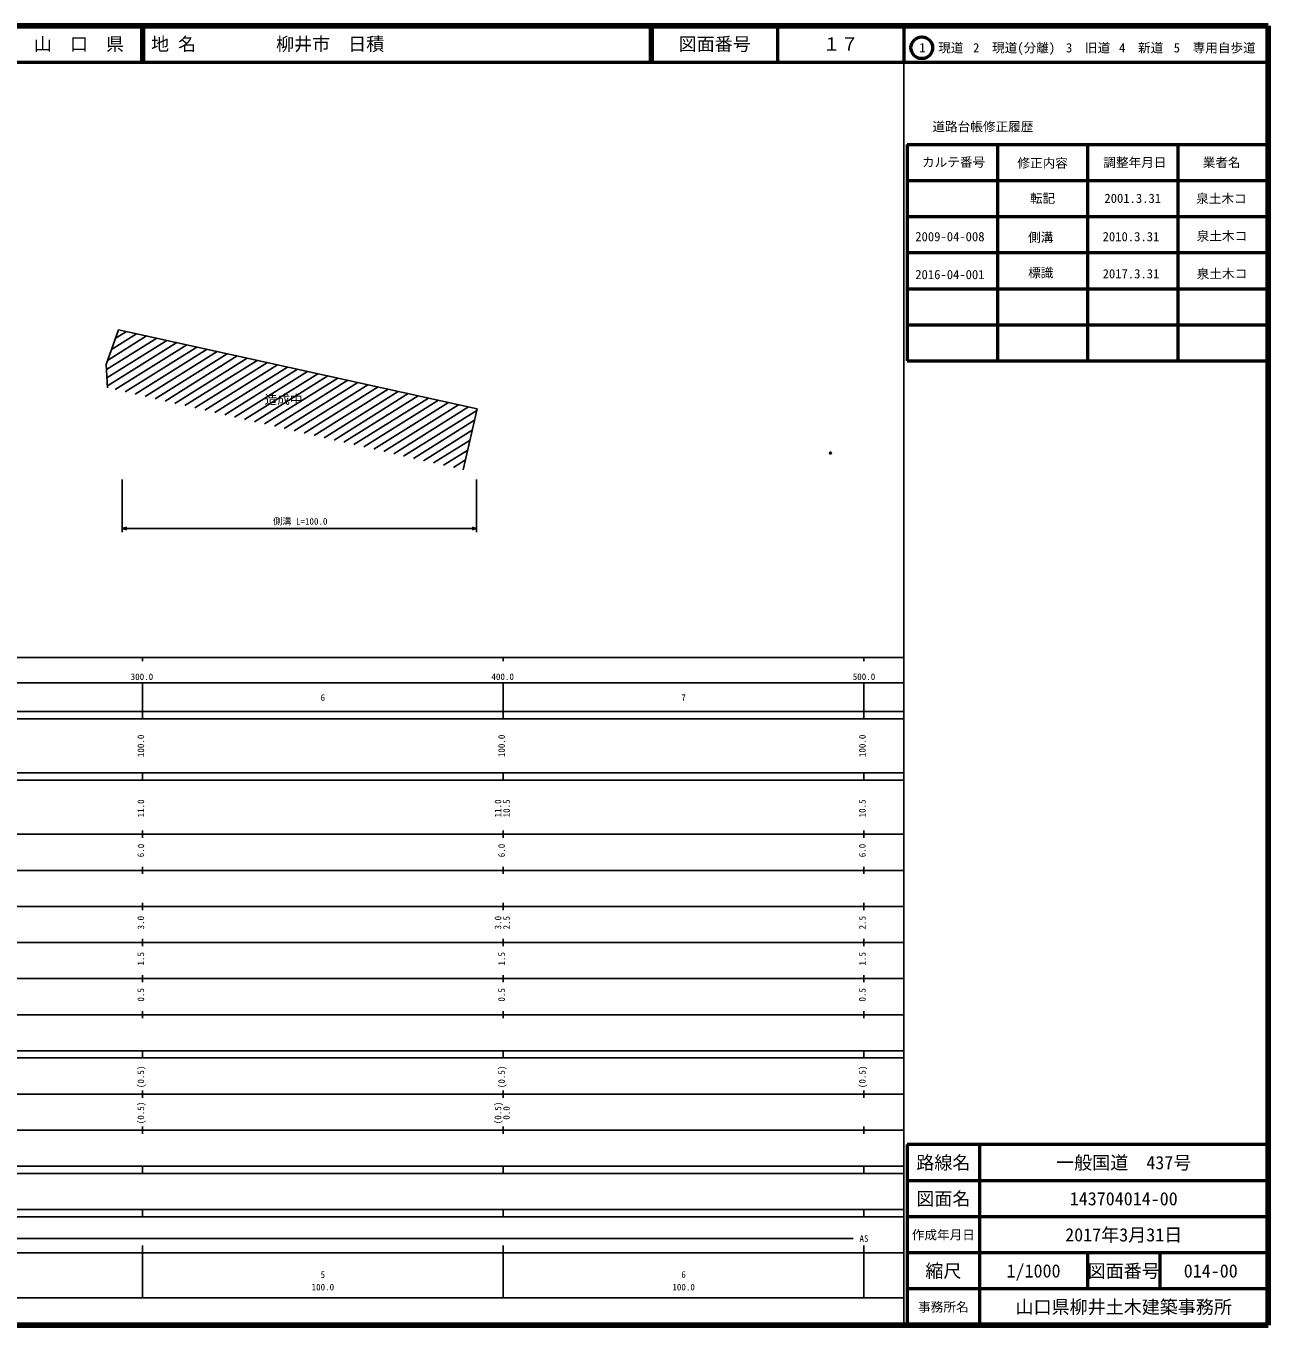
# Model space of a CAD drawing. Units: millimetres on the paper, with parts at other scales. Extents: x 40 to 680, y 20 to 380.
# Drawn here: x 335.7 to 680, y 20 to 380 of the extents above; entities that cross this region are included whole.
import ezdxf
from ezdxf.enums import TextEntityAlignment as Align

# ---------------------------------------------------------------- set-up
doc = ezdxf.new("R2010")
doc.units = ezdxf.units.MM
doc.header["$PDMODE"] = 32
doc.header["$PDSIZE"] = 0.5
for name, color, linetype, lineweight in [('M-BGD', 7, 'Continuous', 25), ('M-TTL', 2, 'Continuous', 140), ('M-TTL-BAND', 7, 'Continuous', 25), ('M-TTL-FRAM', 2, 'Continuous', 50), ('M-TTL-LINE', 7, 'Continuous', 50)]:
    doc.layers.add(name, color=color, linetype=linetype, lineweight=lineweight)
doc.layers.add('M-OTRS', color=6, linetype='Continuous')
doc.layers.add('M-TTL-TXT', color=7, linetype='Continuous')
doc.styles.add('ＭＳ ゴシック', font='')
doc.styles.get('ＭＳ ゴシック').set_extended_font_data('MS Gothic')

msp = doc.modelspace()

# ---------------------------------------------------------------- hatches: boundary and pattern name
at = {"layer": 'M-BGD'}
h = msp.add_hatch(dxfattribs=at)
h.set_pattern_fill('USER', color=256, style=0, pattern_type=2)
h.set_pattern_definition([(212.014, (456.926, 256.99), (1.06025, -1.69584), [])])
h.paths.add_polyline_path([(358.309, 279.733), (357.907, 286.173), (361.328, 295.833), (460.75, 273.896), (456.926, 256.99)])

# ---------------------------------------------------------------- linework, layer by layer
for p, q in [((357.907, 286.173), (361.328, 295.833)), ((361.328, 295.833), (460.75, 273.896)), ((358.309, 279.733), (357.907, 286.173)), ((460.75, 273.896), (456.926, 256.99)), ((362.38, 254.303), (362.38, 239.744)), ((460.627, 239.744), (460.627, 254.303)), ((362.38, 240.744), (460.627, 240.744))]:
    msp.add_line(p, q, dxfattribs=at)
for points in [[(363.63, 240.385), (362.38, 240.744), (363.63, 241.101)], [(459.377, 241.104), (460.627, 240.744), (459.377, 240.388)]]:
    msp.add_lwpolyline(points, dxfattribs=at)
at = {"layer": 'M-OTRS'}
msp.add_point((558.703, 261.639), dxfattribs=at)
at = {"layer": 'M-TTL'}
for p, q in [((680, 380), (40, 380)), ((680, 20), (680, 380)), ((40, 20), (680, 20))]:
    msp.add_line(p, q, dxfattribs=at)
at = {"layer": 'M-TTL-BAND'}
for p, q in [((579, 20), (579, 370)), ((40, 205), (579, 205)), ((368, 205), (368, 204)), ((468, 205), (468, 204)), ((568, 205), (568, 204)), ((68, 198), (579, 198)), ((368, 188), (368, 198)), ((468, 188), (468, 198)), ((568, 188), (568, 198)), ((568, 188), (568, 198)), ((40, 190), (579, 190)), ((40, 188), (579, 188)), ((40, 173), (579, 173)), ((368, 171), (368, 173)), ((468, 171), (468, 173)), ((568, 171), (568, 173)), ((40, 171), (579, 171)), ((40, 156), (579, 156)), ((368, 155), (368, 157)), ((468, 155), (468, 157)), ((568, 155), (568, 157)), ((46, 146), (579, 146)), ((368, 145), (368, 147)), ((468, 145), (468, 147)), ((568, 145), (568, 147)), ((368, 135), (368, 137)), ((468, 135), (468, 137)), ((568, 135), (568, 137)), ((52, 136), (579, 136)), ((46, 126), (579, 126)), ((368, 125), (368, 127)), ((468, 125), (468, 127)), ((568, 125), (568, 127)), ((52, 116), (579, 116)), ((368, 115), (368, 117)), ((468, 115), (468, 117)), ((568, 115), (568, 117)), ((46, 106), (579, 106)), ((368, 105), (368, 107)), ((468, 105), (468, 107)), ((568, 105), (568, 107)), ((40, 96), (579, 96)), ((40, 94), (579, 94)), ((368, 94), (368, 96)), ((468, 94), (468, 96)), ((568, 94), (568, 96)), ((49, 84), (579, 84)), ((368, 83), (368, 85)), ((468, 83), (468, 85)), ((568, 83), (568, 85)), ((40, 74), (579, 74)), ((368, 73), (368, 75)), ((468, 73), (468, 75)), ((568, 73), (568, 75)), ((40, 64), (579, 64)), ((40, 62), (579, 62)), ((368, 62), (368, 64)), ((468, 62), (468, 64)), ((568, 62), (568, 64)), ((40, 52), (579, 52)), ((368, 50), (368, 52)), ((468, 50), (468, 52)), ((568, 50), (568, 52)), ((40, 50), (579, 50)), ((71, 44), (565, 44)), ((71, 44), (565, 44)), ((40, 40), (579, 40)), ((368, 27.5), (368, 42)), ((468, 27.5), (468, 42)), ((568, 27.5), (568, 42)), ((568, 27.5), (568, 42)), ((68, 27.5), (579, 27.5))]:
    msp.add_line(p, q, dxfattribs=at)
at = {"layer": 'M-TTL-FRAM'}
for p, q in [((580, 347.197), (580, 287.197)), ((580, 347.197), (680, 347.197)), ((580, 287.197), (680, 287.197)), ((680, 70), (580, 70)), ((580, 70), (580, 20))]:
    msp.add_line(p, q, dxfattribs=at)
at = {"layer": 'M-TTL-LINE'}
for p, q in [((367.75, 380), (367.75, 370)), ((368.25, 380), (368.25, 370)), ((508.747, 380), (508.747, 370)), ((509.247, 380), (509.247, 370)), ((543.997, 380), (543.997, 370)), ((579, 380), (579, 370)), ((40, 370), (680, 370)), ((605, 347.197), (605, 287.197)), ((630, 347.197), (630, 287.197)), ((655, 347.197), (655, 287.197)), ((580, 337.197), (680, 337.197)), ((580, 327.197), (680, 327.197)), ((580, 317.197), (680, 317.197)), ((580, 307.197), (680, 307.197)), ((580, 297.197), (680, 297.197)), ((600, 70), (600, 20)), ((680, 60), (580, 60)), ((680, 50), (580, 50)), ((680, 40), (580, 40)), ((630, 40), (630, 30)), ((650, 40), (650, 30)), ((680, 30), (580, 30))]:
    msp.add_line(p, q, dxfattribs=at)
msp.add_circle((584.031, 373.958), 3, dxfattribs=at)

# ---------------------------------------------------------------- texts
at = {"layer": 'M-BGD', "style": 'ＭＳ ゴシック'}
for s, height, p in [('造成中', 2.566, (401.849, 274.455)), ('側溝 L=100.0', 1.833, (404.162, 241.244))]:
    msp.add_text(s, height=height, dxfattribs=at).set_placement(p, align=Align.BOTTOM_LEFT)
at = {"layer": 'M-TTL-BAND', "style": 'ＭＳ ゴシック'}
for s, p in [('300.0', (367.844, 198.195)), ('400.0', (467.844, 198.195)), ('500.0', (568, 198.195)), ('500.0', (568, 198.195)), ('500.0', (568, 198.195)), ('6', (418, 192.405)), ('7', (518, 192.405)), ('AS', (568, 42.5)), ('AS', (568, 42.5)), ('5', (418, 32.523)), ('6', (518, 32.523)), ('100.0', (418, 29.033)), ('100.0', (518, 29.033))]:
    msp.add_text(s, height=1.833, dxfattribs=at).set_placement(p, align=Align.BOTTOM_CENTER)
for s, p in [('100.0', (369, 180.5)), ('100.0', (469, 180.5)), ('100.0', (569, 180.5)), ('11.0', (369, 163.174)), ('11.0', (468, 163.174)), ('10.5', (470.37, 163.174)), ('10.5', (569, 163.174)), ('6.0', (369, 151.5)), ('6.0', (469, 151.5)), ('6.0', (569, 151.5)), ('3.0', (369, 131.5)), ('3.0', (468, 131.5)), ('2.5', (470.37, 131.5)), ('2.5', (569, 131.5)), ('1.5', (369, 121.5)), ('1.5', (469, 121.5)), ('1.5', (569, 121.5)), ('0.5', (369, 111.5)), ('0.5', (469, 111.5)), ('0.5', (569, 111.5)), ('(0.5)', (369, 88.764)), ('(0.5)', (469, 88.764)), ('(0.5)', (569, 88.764)), ('(0.5)', (369, 78.764)), ('(0.5)', (468, 78.764)), ('0.0', (470.37, 78.764))]:
    msp.add_text(s, height=1.833, rotation=90, dxfattribs=at).set_placement(p, align=Align.BOTTOM_CENTER)
at = {"layer": 'M-TTL-TXT', "style": 'ＭＳ ゴシック'}
for s, height, p in [('山\u3000口\u3000県', 3.666, (350.375, 375)), ('図面番号', 3.666, (526.622, 375)), ('１７', 3.666, (561.497, 375)), ('1\u3000現道', 2.566, (589.448, 373.958)), ('2\u3000現道(分離)', 2.566, (609.619, 373.958)), ('3\u3000旧道', 2.566, (630.121, 373.958)), ('4\u3000新道', 2.566, (644.824, 373.958)), ('5\u3000専用自歩道', 2.566, (665.228, 373.958)), ('道路台帳修正履歴', 2.566, (600.968, 352.113)), ('カルテ番号', 2.566, (592.839, 342.277)), ('修正内容', 2.566, (617.509, 342.023)), ('調整年月日', 2.566, (643.089, 342.197)), ('業者名', 2.566, (667.134, 342.197)), ('転記', 2.566, (617.5, 332.245)), ('2001.3.31', 2.566, (642.5, 332.245)), ('泉土木コ', 2.566, (667.077, 332.189)), ('2009-04-008', 2.566, (591.818, 321.624)), ('側溝', 2.566, (616.988, 321.427)), ('2010.3.31', 2.566, (642.011, 321.624)), ('泉土木コ', 2.566, (667.231, 321.821)), ('標識', 2.566, (616.988, 311.607)), ('2016-04-001', 2.566, (591.818, 311.119)), ('2017.3.31', 2.566, (642.011, 311.34)), ('泉土木コ', 2.566, (667.231, 311.34)), ('路線名', 3.666, (590, 65)), ('路線名', 3.666, (590, 65)), ('一般国道\u3000437号', 3.666, (640, 65)), ('図面名', 3.666, (590, 55)), ('図面名', 3.666, (590, 55)), ('143704014-00', 3.666, (640, 55)), ('2017年3月31日', 3.666, (640, 45)), ('作成年月日', 2.566, (590, 45)), ('作成年月日', 2.566, (590, 45)), ('縮尺', 3.666, (590, 35)), ('縮尺', 3.666, (590, 35)), ('1/1000', 3.666, (615, 35)), ('図面番号', 3.666, (640, 35)), ('図面番号', 3.666, (640, 35)), ('014-00', 3.666, (664.125, 35)), ('事務所名', 2.566, (590, 25)), ('事務所名', 2.566, (590, 25)), ('山口県柳井土木建築事務所', 3.666, (640, 25))]:
    msp.add_text(s, height=height, dxfattribs=at).set_placement(p, align=Align.MIDDLE_CENTER)
for s, p in [('地 名', (370.38, 375)), ('柳井市\u3000日積', (405.024, 375))]:
    msp.add_text(s, height=3.666, dxfattribs=at).set_placement(p, align=Align.MIDDLE_LEFT)

doc.saveas('drawing.dxf')
